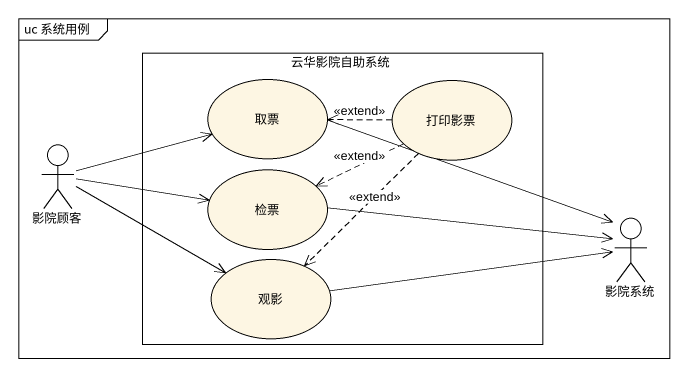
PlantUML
@startuml
mainframe uc 系统用例
rectangle 云华影院自助系统 {
  usecase 取票
  usecase 打印影票
  usecase 检票
  usecase 观影
}
actor 影院顾客
actor 影院系统
取票 -right-> 影院系统
打印影票 .left.> 取票 : <<extend>>
打印影票 .left.> 检票 : <<extend>>
打印影票 ..> 观影 : <<extend>>
影院顾客 -right-> 取票
影院顾客 -right-> 检票
影院顾客 -right-> 观影
检票 -right-> 影院系统
观影 -right-> 影院系统
@enduml
